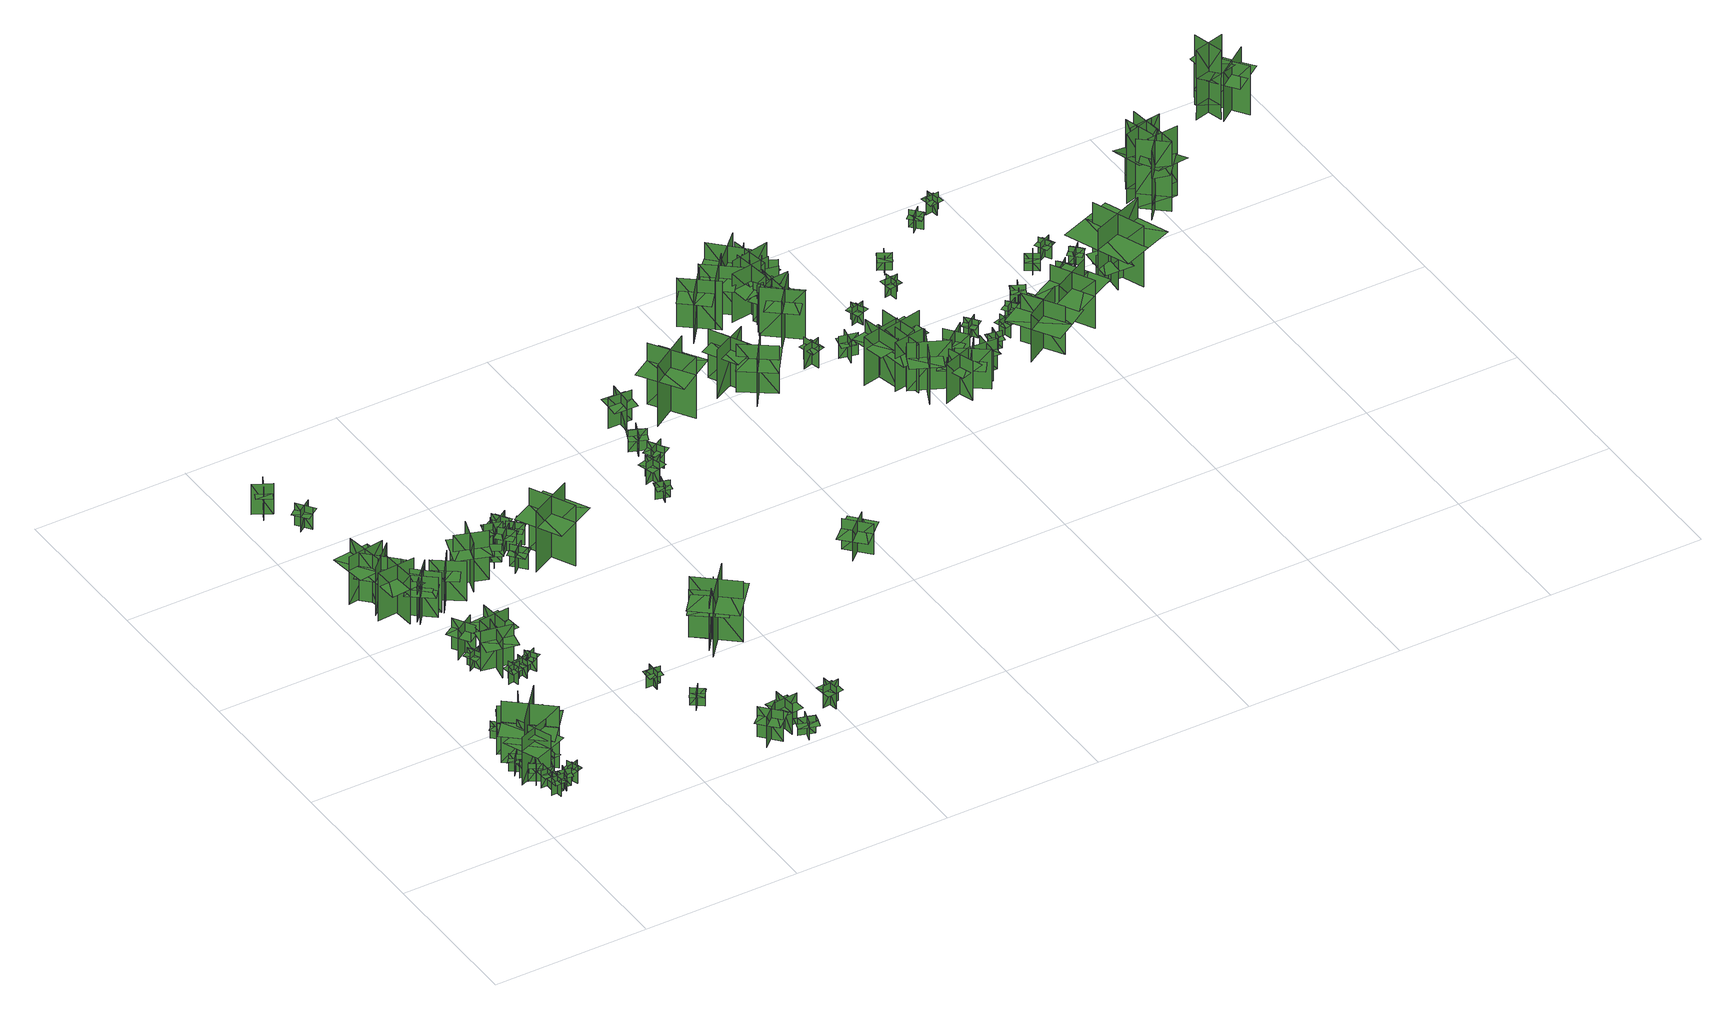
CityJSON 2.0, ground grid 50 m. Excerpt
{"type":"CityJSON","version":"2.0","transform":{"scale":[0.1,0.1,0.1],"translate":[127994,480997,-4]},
"CityObjects":{
"tree1":{"type":"SolitaryVegetationObject","geometry":[{"type":"MultiSurface","lod":"1","boundaries":[[[0,1,2]],[[0,2,3]],[[4,5,6]],[[4,6,7]],[[8,9,10]],[[8,10,11]],[[8,11,12]],[[8,12,13]]]}]},
"tree2":{"type":"SolitaryVegetationObject","geometry":[{"type":"MultiSurface","lod":"1","boundaries":[[[14,15,16]],[[14,16,17]],[[18,19,20]],[[18,20,21]],[[22,23,24]],[[22,24,25]],[[22,25,26]],[[22,26,27]]]}]},
"tree3":{"type":"SolitaryVegetationObject","geometry":[{"type":"MultiSurface","lod":"1","boundaries":[[[28,29,30]],[[28,30,31]],[[32,33,34]],[[32,34,35]],[[36,37,38]],[[36,38,39]],[[36,39,40]],[[36,40,41]]]}]},
"tree4":{"type":"SolitaryVegetationObject","geometry":[{"type":"MultiSurface","lod":"1","boundaries":[[[42,43,44]],[[42,44,45]],[[46,47,48]],[[46,48,49]],[[50,51,52]],[[50,52,53]],[[50,53,54]],[[50,54,55]]]}]},
"tree5":{"type":"SolitaryVegetationObject","geometry":[{"type":"MultiSurface","lod":"1","boundaries":[[[56,57,58]],[[56,58,59]],[[60,61,62]],[[60,62,63]],[[64,65,66]],[[64,66,67]],[[64,67,68]],[[64,68,69]]]}]},
"tree6":{"type":"SolitaryVegetationObject","geometry":[{"type":"MultiSurface","lod":"1","boundaries":[[[70,71,72]],[[70,72,73]],[[74,75,76]],[[74,76,77]],[[78,79,80]],[[78,80,81]],[[78,81,82]],[[78,82,83]]]}]},
"tree7":{"type":"SolitaryVegetationObject","geometry":[{"type":"MultiSurface","lod":"1","boundaries":[[[84,85,86]],[[84,86,87]],[[88,89,90]],[[88,90,91]],[[92,93,94]],[[92,94,95]],[[92,95,96]],[[92,96,97]]]}]},
"tree8":{"type":"SolitaryVegetationObject","geometry":[{"type":"MultiSurface","lod":"1","boundaries":[[[98,99,100]],[[98,100,101]],[[102,103,104]],[[102,104,105]],[[106,107,108]],[[106,108,109]],[[106,107,110]],[[106,110,111]]]}]},
"tree9":{"type":"SolitaryVegetationObject","geometry":[{"type":"MultiSurface","lod":"1","boundaries":[[[112,113,114]],[[112,114,115]],[[116,117,118]],[[116,118,119]],[[120,121,122]],[[120,122,123]],[[120,123,124]],[[120,124,125]]]}]},
"tree10":{"type":"SolitaryVegetationObject","geometry":[{"type":"MultiSurface","lod":"1","boundaries":[[[126,127,128]],[[126,128,129]],[[130,131,132]],[[130,132,133]],[[134,135,136]],[[134,136,137]],[[134,135,138]],[[134,138,139]]]}]},
"tree11":{"type":"SolitaryVegetationObject","geometry":[{"type":"MultiSurface","lod":"1","boundaries":[[[140,141,142]],[[140,142,143]],[[144,145,146]],[[144,146,147]],[[148,149,150]],[[148,150,151]],[[148,151,152]],[[148,152,153]]]}]},
"tree12":{"type":"SolitaryVegetationObject","geometry":[{"type":"MultiSurface","lod":"1","boundaries":[[[154,155,156]],[[154,156,157]],[[158,159,160]],[[158,160,161]],[[162,163,164]],[[162,164,165]],[[162,165,166]],[[162,166,167]]]}]},
"tree13":{"type":"SolitaryVegetationObject","geometry":[{"type":"MultiSurface","lod":"1","boundaries":[[[168,169,170]],[[168,170,171]],[[172,173,174]],[[172,174,175]],[[176,177,178]],[[176,178,179]],[[176,179,180]],[[176,180,181]]]}]},
"tree14":{"type":"SolitaryVegetationObject","geometry":[{"type":"MultiSurface","lod":"1","boundaries":[[[182,183,184]],[[182,184,185]],[[186,187,188]],[[186,188,189]],[[190,191,192]],[[190,192,193]],[[190,193,194]],[[190,194,195]]]}]},
"tree15":{"type":"SolitaryVegetationObject","geometry":[{"type":"MultiSurface","lod":"1","boundaries":[[[196,197,198]],[[196,198,199]],[[200,201,202]],[[200,202,203]],[[204,205,206]],[[204,206,207]],[[204,207,208]],[[204,208,209]]]}]},
"tree16":{"type":"SolitaryVegetationObject","geometry":[{"type":"MultiSurface","lod":"1","boundaries":[[[210,211,212]],[[210,212,213]],[[214,215,216]],[[214,216,217]],[[218,219,220]],[[218,220,221]],[[218,221,222]],[[218,222,223]]]}]},
"tree17":{"type":"SolitaryVegetationObject","geometry":[{"type":"MultiSurface","lod":"1","boundaries":[[[224,225,226]],[[224,226,227]],[[228,229,230]],[[228,230,231]],[[232,233,234]],[[232,234,235]],[[232,235,236]],[[232,236,237]]]}]},
"tree18":{"type":"SolitaryVegetationObject","geometry":[{"type":"MultiSurface","lod":"1","boundaries":[[[238,239,240]],[[238,240,241]],[[242,243,244]],[[242,244,245]],[[246,247,248]],[[246,248,249]],[[246,249,250]],[[246,250,251]]]}]},
"tree19":{"type":"SolitaryVegetationObject","geometry":[{"type":"MultiSurface","lod":"1","boundaries":[[[252,253,254]],[[252,254,255]],[[256,257,258]],[[256,258,259]],[[260,261,262]],[[260,262,263]],[[260,263,264]],[[260,264,265]]]}]},
"tree20":{"type":"SolitaryVegetationObject","geometry":[{"type":"MultiSurface","lod":"1","boundaries":[[[266,267,268]],[[266,268,269]],[[270,271,272]],[[270,272,273]],[[274,275,276]],[[274,276,277]],[[274,277,278]],[[274,278,279]]]}]},
"tree21":{"type":"SolitaryVegetationObject","geometry":[{"type":"MultiSurface","lod":"1","boundaries":[[[280,281,282]],[[280,282,283]],[[284,285,286]],[[284,286,287]],[[288,289,290]],[[288,290,291]],[[288,292,293]],[[288,293,289]]]}]},
"tree22":{"type":"SolitaryVegetationObject","geometry":[{"type":"MultiSurface","lod":"1","boundaries":[[[294,295,296]],[[294,296,297]],[[298,299,300]],[[298,300,301]],[[302,303,304]],[[302,304,305]],[[302,305,306]],[[302,306,307]]]}]},
"tree23":{"type":"SolitaryVegetationObject","geometry":[{"type":"MultiSurface","lod":"1","boundaries":[[[308,309,310]],[[308,310,311]],[[312,313,314]],[[312,314,315]],[[316,317,318]],[[316,318,319]],[[316,319,320]],[[316,320,321]]]}]},
"tree24":{"type":"SolitaryVegetationObject","geometry":[{"type":"MultiSurface","lod":"1","boundaries":[[[322,323,324]],[[322,324,325]],[[326,327,328]],[[326,328,329]],[[330,331,332]],[[330,332,333]],[[330,334,335]],[[330,335,331]]]}]},
"tree25":{"type":"SolitaryVegetationObject","geometry":[{"type":"MultiSurface","lod":"1","boundaries":[[[336,337,338]],[[336,338,339]],[[340,341,342]],[[340,342,343]],[[344,345,346]],[[344,346,347]],[[344,347,348]],[[344,348,349]]]}]},
"tree26":{"type":"SolitaryVegetationObject","geometry":[{"type":"MultiSurface","lod":"1","boundaries":[[[350,351,352]],[[350,352,353]],[[354,355,356]],[[354,356,357]],[[358,359,360]],[[358,360,361]],[[358,361,362]],[[358,362,363]]]}]},
"tree27":{"type":"SolitaryVegetationObject","geometry":[{"type":"MultiSurface","lod":"1","boundaries":[[[364,365,366]],[[364,366,367]],[[368,369,370]],[[368,370,371]],[[372,373,374]],[[372,374,375]],[[372,376,377]],[[372,377,373]]]}]},
"tree28":{"type":"SolitaryVegetationObject","geometry":[{"type":"MultiSurface","lod":"1","boundaries":[[[378,379,380]],[[378,380,381]],[[382,383,384]],[[382,384,385]],[[386,387,388]],[[386,388,389]],[[386,389,390]],[[386,390,391]]]}]},
"tree29":{"type":"SolitaryVegetationObject","geometry":[{"type":"MultiSurface","lod":"1","boundaries":[[[392,393,394]],[[392,394,395]],[[396,397,398]],[[396,398,399]],[[400,401,402]],[[400,402,403]],[[400,403,404]],[[400,404,405]]]}]},
"tree30":{"type":"SolitaryVegetationObject","geometry":[{"type":"MultiSurface","lod":"1","boundaries":[[[406,407,408]],[[406,408,409]],[[410,411,412]],[[410,412,413]],[[414,415,416]],[[414,416,417]],[[414,418,419]],[[414,419,415]]]}]},
"tree31":{"type":"SolitaryVegetationObject","geometry":[{"type":"MultiSurface","lod":"1","boundaries":[[[420,421,422]],[[420,422,423]],[[424,425,426]],[[424,426,427]],[[428,429,430]],[[428,430,431]],[[428,431,432]],[[428,432,433]]]}]},
"tree32":{"type":"SolitaryVegetationObject","geometry":[{"type":"MultiSurface","lod":"1","boundaries":[[[434,435,436]],[[434,436,437]],[[438,439,440]],[[438,440,441]],[[442,443,444]],[[442,444,445]],[[442,445,446]],[[442,446,447]]]}]},
"tree33":{"type":"SolitaryVegetationObject","geometry":[{"type":"MultiSurface","lod":"1","boundaries":[[[448,449,450]],[[448,450,451]],[[452,453,454]],[[452,454,455]],[[456,457,458]],[[456,458,459]],[[456,459,460]],[[456,460,461]]]}]},
"tree34":{"type":"SolitaryVegetationObject","geometry":[{"type":"MultiSurface","lod":"1","boundaries":[[[462,463,464]],[[462,464,465]],[[466,467,468]],[[466,468,469]],[[470,471,472]],[[470,472,473]],[[470,473,474]],[[470,474,475]]]}]},
"tree35":{"type":"SolitaryVegetationObject","geometry":[{"type":"MultiSurface","lod":"1","boundaries":[[[476,477,478]],[[476,478,479]],[[480,481,482]],[[480,482,483]],[[484,485,486]],[[484,486,487]],[[484,487,488]],[[484,488,489]]]}]},
"tree36":{"type":"SolitaryVegetationObject","geometry":[{"type":"MultiSurface","lod":"1","boundaries":[[[490,491,492]],[[490,492,493]],[[494,495,496]],[[494,496,497]],[[498,499,500]],[[498,500,501]],[[498,501,502]],[[498,502,503]]]}]},
"tree37":{"type":"SolitaryVegetationObject","geometry":[{"type":"MultiSurface","lod":"1","boundaries":[[[504,505,506]],[[504,506,507]],[[508,509,510]],[[508,510,511]],[[512,513,514]],[[512,514,515]],[[512,515,516]],[[512,516,517]]]}]},
"tree38":{"type":"SolitaryVegetationObject","geometry":[{"type":"MultiSurface","lod":"1","boundaries":[[[518,519,520]],[[518,520,521]],[[522,523,524]],[[522,524,525]],[[526,527,528]],[[526,528,529]],[[526,529,530]],[[526,530,531]]]}]},
"tree39":{"type":"SolitaryVegetationObject","geometry":[{"type":"MultiSurface","lod":"1","boundaries":[[[532,533,534]],[[532,534,535]],[[536,537,538]],[[536,538,539]],[[540,541,542]],[[540,542,543]],[[540,543,544]],[[540,544,545]]]}]},
"tree40":{"type":"SolitaryVegetationObject","geometry":[{"type":"MultiSurface","lod":"1","boundaries":[[[546,547,548]],[[546,548,549]],[[550,551,552]],[[550,552,553]],[[554,555,556]],[[554,556,557]],[[554,557,558]],[[554,558,559]]]}]},
"tree41":{"type":"SolitaryVegetationObject","geometry":[{"type":"MultiSurface","lod":"1","boundaries":[[[560,561,562]],[[560,562,563]],[[564,565,566]],[[564,566,567]],[[568,569,570]],[[568,570,571]],[[568,571,572]],[[568,572,573]]]}]},
"tree42":{"type":"SolitaryVegetationObject","geometry":[{"type":"MultiSurface","lod":"1","boundaries":[[[574,575,576]],[[574,576,577]],[[578,579,580]],[[578,580,581]],[[582,583,584]],[[582,584,585]],[[582,585,586]],[[582,586,587]]]}]},
"tree43":{"type":"SolitaryVegetationObject","geometry":[{"type":"MultiSurface","lod":"1","boundaries":[[[588,589,590]],[[588,590,591]],[[592,593,594]],[[592,594,595]],[[596,597,598]],[[596,598,599]],[[596,599,600]],[[596,600,601]]]}]},
"tree44":{"type":"SolitaryVegetationObject","geometry":[{"type":"MultiSurface","lod":"1","boundaries":[[[602,603,604]],[[602,604,605]],[[606,607,608]],[[606,608,609]],[[610,611,612]],[[610,612,613]],[[610,613,614]],[[610,614,615]]]}]},
"tree45":{"type":"SolitaryVegetationObject","geometry":[{"type":"MultiSurface","lod":"1","boundaries":[[[616,617,618]],[[616,618,619]],[[620,621,622]],[[620,622,623]],[[624,625,626]],[[624,626,627]],[[624,627,628]],[[624,628,629]]]}]},
"tree46":{"type":"SolitaryVegetationObject","geometry":[{"type":"MultiSurface","lod":"1","boundaries":[[[630,631,632]],[[630,632,633]],[[634,635,636]],[[634,636,637]],[[638,639,640]],[[638,640,641]],[[638,641,642]],[[638,642,643]]]}]},
"tree47":{"type":"SolitaryVegetationObject","geometry":[{"type":"MultiSurface","lod":"1","boundaries":[[[644,645,646]],[[644,646,647]],[[648,649,650]],[[648,650,651]],[[652,653,654]],[[652,654,655]],[[652,655,656]],[[652,656,657]]]}]},
"tree48":{"type":"SolitaryVegetationObject","geometry":[{"type":"MultiSurface","lod":"1","boundaries":[[[658,659,660]],[[658,660,661]],[[662,663,664]],[[662,664,665]],[[666,667,668]],[[666,668,669]],[[666,669,670]],[[666,670,671]]]}]},
"tree49":{"type":"SolitaryVegetationObject","geometry":[{"type":"MultiSurface","lod":"1","boundaries":[[[672,673,674]],[[672,674,675]],[[676,677,678]],[[676,678,679]],[[680,681,682]],[[680,682,683]],[[680,683,684]],[[680,684,685]]]}]},
"tree50":{"type":"SolitaryVegetationObject","geometry":[{"type":"MultiSurface","lod":"1","boundaries":[[[686,687,688]],[[686,688,689]],[[690,691,692]],[[690,692,693]],[[694,695,696]],[[694,696,697]],[[694,697,698]],[[694,698,699]]]}]},
"tree51":{"type":"SolitaryVegetationObject","geometry":[{"type":"MultiSurface","lod":"1","boundaries":[[[700,701,702]],[[700,702,703]],[[704,705,706]],[[704,706,707]],[[708,709,710]],[[708,710,711]],[[708,711,712]],[[708,712,713]]]}]},
"tree52":{"type":"SolitaryVegetationObject","geometry":[{"type":"MultiSurface","lod":"1","boundaries":[[[714,715,716]],[[714,716,717]],[[718,719,720]],[[718,720,721]],[[722,723,724]],[[722,724,725]],[[722,725,726]],[[722,726,727]]]}]},
"tree53":{"type":"SolitaryVegetationObject","geometry":[{"type":"MultiSurface","lod":"1","boundaries":[[[728,729,730]],[[728,730,731]],[[732,733,734]],[[732,734,735]],[[736,737,738]],[[736,738,739]],[[736,739,740]],[[736,740,741]]]}]},
"tree54":{"type":"SolitaryVegetationObject","geometry":[{"type":"MultiSurface","lod":"1","boundaries":[[[742,743,744]],[[742,744,745]],[[746,747,748]],[[746,748,749]],[[750,751,752]],[[750,752,753]],[[750,754,755]],[[750,755,751]]]}]},
"tree55":{"type":"SolitaryVegetationObject","geometry":[{"type":"MultiSurface","lod":"1","boundaries":[[[756,757,758]],[[756,758,759]],[[760,761,762]],[[760,762,763]],[[764,765,766]],[[764,766,767]],[[764,767,768]],[[764,768,769]]]}]},
"tree56":{"type":"SolitaryVegetationObject","geometry":[{"type":"MultiSurface","lod":"1","boundaries":[[[770,771,772]],[[770,772,773]],[[774,775,776]],[[774,776,777]],[[778,779,780]],[[778,780,781]],[[778,782,783]],[[778,783,779]]]}]},
"tree57":{"type":"SolitaryVegetationObject","geometry":[{"type":"MultiSurface","lod":"1","boundaries":[[[784,785,786]],[[784,786,787]],[[788,789,790]],[[788,790,791]],[[792,793,794]],[[792,794,795]],[[792,796,797]],[[792,797,793]]]}]},
"tree58":{"type":"SolitaryVegetationObject","geometry":[{"type":"MultiSurface","lod":"1","boundaries":[[[798,799,800]],[[798,800,801]],[[802,803,804]],[[802,804,805]],[[806,807,808]],[[806,808,809]],[[806,810,811]],[[806,811,807]]]}]},
"tree59":{"type":"SolitaryVegetationObject","geometry":[{"type":"MultiSurface","lod":"1","boundaries":[[[812,813,814]],[[812,814,815]],[[816,817,818]],[[816,818,819]],[[820,821,822]],[[820,822,823]],[[820,824,825]],[[820,825,821]]]}]},
"tree60":{"type":"SolitaryVegetationObject","geometry":[{"type":"MultiSurface","lod":"1","boundaries":[[[826,827,828]],[[826,828,829]],[[830,831,832]],[[830,832,833]],[[834,835,836]],[[834,836,837]],[[834,837,838]],[[834,838,839]]]}]},
"tree61":{"type":"SolitaryVegetationObject","geometry":[{"type":"MultiSurface","lod":"1","boundaries":[[[840,841,842]],[[840,842,843]],[[844,845,846]],[[844,846,847]],[[848,849,850]],[[848,850,851]],[[848,849,852]],[[848,852,853]]]}]},
"tree62":{"type":"SolitaryVegetationObject","geometry":[{"type":"MultiSurface","lod":"1","boundaries":[[[854,855,856]],[[854,856,857]],[[858,859,860]],[[858,860,861]],[[862,863,864]],[[862,864,865]],[[862,863,866]],[[862,866,867]]]}]},
"tree63":{"type":"SolitaryVegetationObject","geometry":[{"type":"MultiSurface","lod":"1","boundaries":[[[868,869,870]],[[868,870,871]],[[872,873,874]],[[872,874,875]],[[876,877,878]],[[876,878,879]],[[876,880,881]],[[876,881,877]]]}]},
"tree64":{"type":"SolitaryVegetationObject","geometry":[{"type":"MultiSurface","lod":"1","boundaries":[[[882,883,884]],[[882,884,885]],[[886,887,888]],[[886,888,889]],[[890,891,892]],[[890,892,893]],[[890,893,894]],[[890,894,895]]]}]},
"tree65":{"type":"SolitaryVegetationObject","geometry":[{"type":"MultiSurface","lod":"1","boundaries":[[[896,897,898]],[[896,898,899]],[[900,901,902]],[[900,902,903]],[[904,905,906]],[[904,906,907]],[[904,905,908]],[[904,908,909]]]}]},
"tree66":{"type":"SolitaryVegetationObject","geometry":[{"type":"MultiSurface","lod":"1","boundaries":[[[910,911,912]],[[910,912,913]],[[914,915,916]],[[914,916,917]],[[918,919,920]],[[918,920,921]],[[918,919,922]],[[918,922,923]]]}]},
"tree67":{"type":"SolitaryVegetationObject","geometry":[{"type":"MultiSurface","lod":"1","boundaries":[[[924,925,926]],[[924,926,927]],[[928,929,930]],[[928,930,931]],[[932,933,934]],[[932,934,935]],[[932,936,937]],[[932,937,933]]]}]},
"tree68":{"type":"SolitaryVegetationObject","geometry":[{"type":"MultiSurface","lod":"1","boundaries":[[[938,939,940]],[[938,940,941]],[[942,943,944]],[[942,944,945]],[[946,947,948]],[[946,948,949]],[[946,947,950]],[[946,950,951]]]}]},
"tree69":{"type":"SolitaryVegetationObject","geometry":[{"type":"MultiSurface","lod":"1","boundaries":[[[952,953,954]],[[952,954,955]],[[956,957,958]],[[956,958,959]],[[960,961,962]],[[960,962,963]],[[960,961,964]],[[960,964,965]]]}]},
"tree70":{"type":"SolitaryVegetationObject","geometry":[{"type":"MultiSurface","lod":"1","boundaries":[[[966,967,968]],[[966,968,969]],[[970,971,972]],[[970,972,973]],[[974,975,976]],[[974,976,977]],[[974,977,978]],[[974,978,979]]]}]},
"tree71":{"type":"SolitaryVegetationObject","geometry":[{"type":"MultiSurface","lod":"1","boundaries":[[[980,981,982]],[[980,982,983]],[[984,985,986]],[[984,986,987]],[[988,989,990]],[[988,990,991]],[[988,991,992]],[[988,992,993]]]}]},
"tree72":{"type":"SolitaryVegetationObject","geometry":[{"type":"MultiSurface","lod":"1","boundaries":[[[994,995,996]],[[994,996,997]],[[998,999,1000]],[[998,1000,1001]],[[1002,1003,1004]],[[1002,1004,1005]],[[1002,1005,1006]],[[1002,1006,1007]]]}]},
"tree73":{"type":"SolitaryVegetationObject","geometry":[{"type":"MultiSurface","lod":"1","boundaries":[[[1008,1009,1010]],[[1008,1010,1011]],[[1012,1013,1014]],[[1012,1014,1015]],[[1016,1017,1018]],[[1016,1018,1019]],[[1016,1020,1021]],[[1016,1021,1017]]]}]},
"tree74":{"type":"SolitaryVegetationObject","geometry":[{"type":"MultiSurface","lod":"1","boundaries":[[[1022,1023,1024]],[[1022,1024,1025]],[[1026,1027,1028]],[[1026,1028,1029]],[[1030,1031,1032]],[[1030,1032,1033]],[[1030,1034,1035]],[[1030,1035,1031]]]}]},
"tree75":{"type":"SolitaryVegetationObject","geometry":[{"type":"MultiSurface","lod":"1","boundaries":[[[1036,1037,1038]],[[1036,1038,1039]],[[1040,1041,1042]],[[1040,1042,1043]],[[1044,1045,1046]],[[1044,1046,1047]],[[1044,1047,1048]],[[1044,1048,1049]]]}]},
"tree76":{"type":"SolitaryVegetationObject","geometry":[{"type":"MultiSurface","lod":"1","boundaries":[[[1050,1051,1052]],[[1050,1052,1053]],[[1054,1055,1056]],[[1054,1056,1057]],[[1058,1059,1060]],[[1058,1060,1061]],[[1058,1061,1062]],[[1058,1062,1063]]]}]},
"tree77":{"type":"SolitaryVegetationObject","geometry":[{"type":"MultiSurface","lod":"1","boundaries":[[[1064,1065,1066]],[[1064,1066,1067]],[[1068,1069,1070]],[[1068,1070,1071]],[[1072,1073,1074]],[[1072,1074,1075]],[[1072,1075,1076]],[[1072,1076,1077]]]}]},
"tree78":{"type":"SolitaryVegetationObject","geometry":[{"type":"MultiSurface","lod":"1","boundaries":[[[1078,1079,1080]],[[1078,1080,1081]],[[1082,1083,1084]],[[1082,1084,1085]],[[1086,1087,1088]],[[1086,1088,1089]],[[1086,1089,1090]],[[1086,1090,1091]]]}]},
"tree79":{"type":"SolitaryVegetationObject","geometry":[{"type":"MultiSurface","lod":"1","boundaries":[[[1092,1093,1094]],[[1092,1094,1095]],[[1096,1097,1098]],[[1096,1098,1099]],[[1100,1101,1102]],[[1100,1102,1103]],[[1100,1103,1104]],[[1100,1104,1105]]]}]},
"tree80":{"type":"SolitaryVegetationObject","geometry":[{"type":"MultiSurface","lod":"1","boundaries":[[[1106,1107,1108]],[[1106,1108,1109]],[[1110,1111,1112]],[[1110,1112,1113]],[[1114,1115,1116]],[[1114,1116,1117]],[[1114,1117,1118]],[[1114,1118,1119]]]}]},
"tree81":{"type":"SolitaryVegetationObject","geometry":[{"type":"MultiSurface","lod":"1","boundaries":[[[1120,1121,1122]],[[1120,1122,1123]],[[1124,1125,1126]],[[1124,1126,1127]],[[1128,1129,1130]],[[1128,1130,1131]],[[1128,1131,1132]],[[1128,1132,1133]]]}]},
"tree82":{"type":"SolitaryVegetationObject","geometry":[{"type":"MultiSurface","lod":"1","boundaries":[[[1134,1135,1136]],[[1134,1136,1137]],[[1138,1139,1140]],[[1138,1140,1141]],[[1142,1143,1144]],[[1142,1144,1145]],[[1142,1145,1146]],[[1142,1146,1147]]]}]},
"tree83":{"type":"SolitaryVegetationObject","geometry":[{"type":"MultiSurface","lod":"1","boundaries":[[[1148,1149,1150]],[[1148,1150,1151]],[[1152,1153,1154]],[[1152,1154,1155]],[[1156,1157,1158]],[[1156,1158,1159]],[[1156,1159,1160]],[[1156,1160,1161]]]}]},
"tree84":{"type":"SolitaryVegetationObject","geometry":[{"type":"MultiSurface","lod":"1","boundaries":[[[1162,1163,1164]],[[1162,1164,1165]],[[1166,1167,1168]],[[1166,1168,1169]],[[1170,1171,1172]],[[1170,1172,1173]],[[1170,1173,1174]],[[1170,1174,1175]]]}]},
"tree85":{"type":"SolitaryVegetationObject","geometry":[{"type":"MultiSurface","lod":"1","boundaries":[[[1176,1177,1178]],[[1176,1178,1179]],[[1180,1181,1182]],[[1180,1182,1183]],[[1184,1185,1186]],[[1184,1186,1187]],[[1184,1187,1188]],[[1184,1188,1189]]]}]},
"tree86":{"type":"SolitaryVegetationObject","geometry":[{"type":"MultiSurface","lod":"1","boundaries":[[[1190,1191,1192]],[[1190,1192,1193]],[[1194,1195,1196]],[[1194,1196,1197]],[[1198,1199,1200]],[[1198,1200,1201]],[[1198,1201,1202]],[[1198,1202,1203]]]}]},
"tree87":{"type":"SolitaryVegetationObject","geometry":[{"type":"MultiSurface","lod":"1","boundaries":[[[1204,1205,1206]],[[1204,1206,1207]],[[1208,1209,1210]],[[1208,1210,1211]],[[1212,1213,1214]],[[1212,1214,1215]],[[1212,1215,1216]],[[1212,1216,1217]]]}]},
"tree88":{"type":"SolitaryVegetationObject","geometry":[{"type":"MultiSurface","lod":"1","boundaries":[[[1218,1219,1220]],[[1218,1220,1221]],[[1222,1223,1224]],[[1222,1224,1225]],[[1226,1227,1228]],[[1226,1228,1229]],[[1226,1229,1230]],[[1226,1230,1231]]]}]},
"tree89":{"type":"SolitaryVegetationObject","geometry":[{"type":"MultiSurface","lod":"1","boundaries":[[[1232,1233,1234]],[[1232,1234,1235]],[[1236,1237,1238]],[[1236,1238,1239]],[[1240,1241,1242]],[[1240,1242,1243]],[[1240,1243,1244]],[[1240,1244,1245]]]}]},
"tree90":{"type":"SolitaryVegetationObject","geometry":[{"type":"MultiSurface","lod":"1","boundaries":[[[1246,1247,1248]],[[1246,1248,1249]],[[1250,1251,1252]],[[1250,1252,1253]],[[1254,1255,1256]],[[1254,1256,1257]],[[1254,1257,1258]],[[1254,1258,1259]]]}]},
"tree91":{"type":"SolitaryVegetationObject","geometry":[{"type":"MultiSurface","lod":"1","boundaries":[[[1260,1261,1262]],[[1260,1262,1263]],[[1264,1265,1266]],[[1264,1266,1267]],[[1268,1269,1270]],[[1268,1270,1271]],[[1268,1271,1272]],[[1268,1272,1273]]]}]},
"tree92":{"type":"SolitaryVegetationObject","geometry":[{"type":"MultiSurface","lod":"1","boundaries":[[[1274,1275,1276]],[[1274,1276,1277]],[[1278,1279,1280]],[[1278,1280,1281]],[[1282,1283,1284]],[[1282,1284,1285]],[[1282,1285,1286]],[[1282,1286,1287]]]}]},
"tree93":{"type":"SolitaryVegetationObject","geometry":[{"type":"MultiSurface","lod":"1","boundaries":[[[1288,1289,1290]],[[1288,1290,1291]],[[1292,1293,1294]],[[1292,1294,1295]],[[1296,1297,1298]],[[1296,1298,1299]],[[1296,1299,1300]],[[1296,1300,1301]]]}]},
"tree94":{"type":"SolitaryVegetationObject","geometry":[{"type":"MultiSurface","lod":"1","boundaries":[[[1302,1303,1304]],[[1302,1304,1305]],[[1306,1307,1308]],[[1306,1308,1309]],[[1310,1311,1312]],[[1310,1312,1313]],[[1310,1313,1314]],[[1310,1314,1315]]]}]},
"tree95":{"type":"SolitaryVegetationObject","geometry":[{"type":"MultiSurface","lod":"1","boundaries":[[[1316,1317,1318]],[[1316,1318,1319]],[[1320,1321,1322]],[[1320,1322,1323]],[[1324,1325,1326]],[[1324,1326,1327]],[[1324,1327,1328]],[[1324,1328,1329]]]}]},
"tree96":{"type":"SolitaryVegetationObject","geometry":[{"type":"MultiSurface","lod":"1","boundaries":[[[1330,1331,1332]],[[1330,1332,1333]],[[1334,1335,1336]],[[1334,1336,1337]],[[1338,1339,1340]],[[1338,1340,1341]],[[1338,1341,1342]],[[1338,1342,1343]]]}]},
"tree97":{"type":"SolitaryVegetationObject","geometry":[{"type":"MultiSurface","lod":"1","boundaries":[[[1344,1345,1346]],[[1344,1346,1347]],[[1348,1349,1350]],[[1348,1350,1351]],[[1352,1353,1354]],[[1352,1354,1355]],[[1352,1355,1356]],[[1352,1356,1357]]]}]},
"tree98":{"type":"SolitaryVegetationObject","geometry":[{"type":"MultiSurface","lod":"1","boundaries":[[[1358,1359,1360]],[[1358,1360,1361]],[[1362,1363,1364]],[[1362,1364,1365]],[[1366,1367,1368]],[[1366,1368,1369]],[[1366,1369,1370]],[[1366,1370,1371]]]}]},
"tree99":{"type":"SolitaryVegetationObject","geometry":[{"type":"MultiSurface","lod":"1","boundaries":[[[1372,1373,1374]],[[1372,1374,1375]],[[1376,1377,1378]],[[1376,1378,1379]],[[1380,1381,1377]],[[1380,1377,1376]],[[1382,1383,1373]],[[1382,1373,1372]],[[1384,1385,1386]],[[1384,1386,1387]],[[1388,1389,1390]],[[1388,1390,1391]]]}]},
"tree100":{"type":"SolitaryVegetationObject","geometry":[{"type":"MultiSurface","lod":"1","boundaries":[[[1392,1393,1394]],[[1392,1394,1395]],[[1396,1397,1398]],[[1396,1398,1399]],[[1400,1401,1397]],[[1400,1397,1396]],[[1402,1403,1393]],[[1402,1393,1392]],[[1404,1405,1406]],[[1404,1406,1407]],[[1408,1409,1410]],[[1408,1410,1411]]]}]},
"tree101":{"type":"SolitaryVegetationObject","geometry":[{"type":"MultiSurface","lod":"1","boundaries":[[[1412,1413,1414]],[[1412,1414,1415]],[[1416,1417,1418]],[[1416,1418,1419]],[[1420,1421,1417]],[[1420,1417,1416]],[[1422,1423,1413]],[[1422,1413,1412]],[[1424,1425,1426]],[[1424,1426,1427]],[[1428,1429,1430]],[[1428,1430,1431]]]}]},
"tree102":{"type":"SolitaryVegetationObject","geometry":[{"type":"MultiSurface","lod":"1","boundaries":[[[1432,1433,1434]],[[1432,1434,1435]],[[1436,1437,1438]],[[1436,1438,1439]],[[1440,1441,1437]],[[1440,1437,1436]],[[1442,1443,1433]],[[1442,1433,1432]],[[1444,1445,1446]],[[1444,1446,1447]],[[1448,1449,1450]],[[1448,1450,1451]]]}]},
"tree103":{"type":"SolitaryVegetationObject","geometry":[{"type":"MultiSurface","lod":"1","boundaries":[[[1452,1453,1454]],[[1452,1454,1455]],[[1456,1457,1458]],[[1456,1458,1459]],[[1460,1461,1457]],[[1460,1457,1456]],[[1462,1463,1453]],[[1462,1453,1452]],[[1464,1465,1466]],[[1464,1466,1467]],[[1468,1469,1470]],[[1468,1470,1471]]]}]},
"tree104":{"type":"SolitaryVegetationObject","geometry":[{"type":"MultiSurface","lod":"1","boundaries":[[[1472,1473,1474]],[[1472,1474,1475]],[[1476,1477,1478]],[[1476,1478,1479]],[[1480,1481,1482]],[[1480,1482,1483]],[[1480,1484,1485]],[[1480,1485,1481]]]}]}
},
"vertices":[
[127,155,18],[86,153,18],[86,153,80],[127,155,80],[104,175,18],[107,134,18],[107,134,80],[104,175,80],[104,175,64],[85,174,64],[87,133,64],[107,134,64],[126,135,64],[124,176,64],
[49,292,12],[75,323,12],[75,323,74],[49,292,74],[79,295,12],[47,321,12],[47,321,74],[79,295,74],[79,295,58],[91,310,58],[59,336,58],[47,321,58],[34,305,58],[66,279,58],
[69,251,12],[104,231,12],[104,231,74],[69,251,74],[77,222,12],[97,258,12],[97,258,74],[77,222,74],[77,222,58],[94,213,58],[114,248,58],[97,258,58],[80,268,58],[60,232,58],
[73,254,12],[79,294,12],[79,294,74],[73,254,74],[97,271,12],[56,278,12],[56,278,74],[97,271,74],[97,271,57],[100,291,57],[60,297,57],[56,278,57],[53,258,57],[94,252,57],
[102,224,14],[103,183,14],[103,183,76],[102,224,76],[82,202,14],[123,203,14],[123,203,76],[82,202,76],[82,202,60],[82,182,60],[123,183,60],[123,203,60],[122,223,60],[81,222,60],
[47,248,10],[160,291,10],[160,291,179],[47,248,179],[120,214,10],[77,328,10],[77,328,179],[120,214,179],[120,214,132],[177,236,132],[134,350,132],[77,328,132],[20,306,132],[64,193,132],
[135,150,17],[144,190,17],[144,190,78],[135,150,78],[160,166,17],[120,175,17],[120,175,78],[160,166,78],[160,166,62],[164,186,62],[124,194,62],[120,175,62],[116,156,62],[156,147,62],
[51,368,10],[177,261,10],[177,261,229],[51,368,229],[61,257,10],[167,382,10],[167,382,229],[61,257,229],[48,364,156],[173,257,156],[227,320,156],[101,427,156],[130,207,156],[5,313,156],
[167,202,17],[179,163,17],[179,163,79],[167,202,79],[153,175,17],[192,188,17],[192,188,79],[153,175,79],[153,175,62],[159,157,62],[198,169,62],[192,188,62],[186,207,62],[147,194,62],
[60,407,9],[173,345,9],[173,345,182],[60,407,182],[85,323,9],[147,436,9],[147,436,182],[85,323,182],[58,403,124],[171,341,124],[203,398,124],[89,460,124],[146,295,124],[33,358,124],
[112,444,16],[80,475,16],[80,475,77],[112,444,77],[111,473,16],[81,442,16],[81,442,77],[111,473,77],[111,473,60],[96,489,60],[65,457,60],[81,442,60],[97,426,60],[127,458,60],
[133,270,15],[177,275,15],[177,275,77],[133,270,77],[156,252,15],[152,296,15],[152,296,77],[156,252,77],[156,252,60],[178,254,60],[174,298,60],[152,296,60],[130,293,60],[134,249,60],
[196,776,14],[236,795,14],[236,795,75],[196,776,75],[224,766,14],[205,806,14],[205,806,75],[224,766,75],[224,766,58],[244,775,58],[225,815,58],[205,806,58],[185,796,58],[204,756,58],
[290,663,23],[250,655,23],[250,655,85],[290,663,85],[265,680,23],[273,640,23],[273,640,85],[265,680,85],[265,680,68],[246,676,68],[254,636,68],[273,640,68],[293,644,68],[284,684,68],
[249,831,12],[208,896,12],[208,896,119],[249,831,119],[261,881,12],[196,839,12],[196,839,119],[261,881,119],[261,881,89],[240,914,89],[175,872,89],[196,839,89],[217,807,89],[282,849,89],
[66,1220,14],[187,1237,14],[187,1237,183],[66,1220,183],[131,1171,14],[114,1291,14],[114,1291,183],[131,1171,183],[131,1171,136],[191,1179,136],[174,1299,136],[114,1291,136],[54,1283,136],[70,1162,136],
[219,1120,14],[97,1111,14],[97,1111,184],[219,1120,184],[157,1173,14],[167,1052,14],[167,1052,184],[157,1173,184],[157,1173,136],[97,1169,136],[106,1047,136],[167,1052,136],[228,1057,136],[218,1178,136],
[104,1136,14],[191,1221,14],[191,1221,183],[104,1136,183],[185,1135,14],[100,1221,14],[100,1221,183],[185,1135,183],[185,1135,135],[229,1177,135],[144,1264,135],[100,1221,135],[57,1179,135],[142,1092,135],
[277,798,14],[258,700,14],[258,700,153],[277,798,153],[222,761,14],[320,742,14],[320,742,153],[222,761,153],[222,761,114],[213,712,114],[310,693,114],[320,742,114],[329,791,114],[231,810,114],
[286,671,20],[327,678,20],[327,678,82],[286,671,82],[311,654,20],[304,694,20],[304,694,82],[311,654,82],[311,654,66],[330,657,66],[323,698,66],[304,694,66],[285,691,66],[291,651,66],
[249,1035,16],[182,1088,16],[182,1088,158],[249,1035,158],[241,1100,16],[188,1033,16],[188,1033,158],[241,1100,158],[241,1100,112],[188,1033,112],[224,1004,112],[278,1071,112],[205,1129,112],[151,1062,112],
[304,765,14],[296,864,14],[296,864,152],[304,765,152],[347,815,14],[248,807,14],[248,807,152],[347,815,152],[347,815,113],[343,865,113],[244,857,113],[248,807,113],[252,758,113],[351,766,113],
[353,670,19],[333,705,19],[333,705,81],[353,670,81],[361,699,19],[325,678,19],[325,678,81],[361,699,81],[361,699,65],[351,716,65],[316,696,65],[325,678,65],[335,661,65],[371,681,65],
[188,1050,13],[261,1128,13],[261,1128,154],[188,1050,154],[272,1053,13],[195,1126,13],[195,1126,154],[272,1053,154],[194,1057,118],[261,1128,118],[231,1157,118],[164,1086,118],[225,1028,118],[292,1099,118],
[64,1679,16],[93,1734,16],[93,1734,124],[64,1679,124],[104,1691,16],[104,1691,124],[48,1721,124],[48,1721,16],[102,1692,89],[114,1715,89],[70,1739,89],[57,1716,89],[45,1693,89],[89,1669,89],
[125,1578,16],[169,1610,16],[169,1610,93],[125,1578,93],[161,1572,16],[128,1616,16],[128,1616,93],[161,1572,93],[161,1572,71],[183,1588,71],[151,1633,71],[128,1616,71],[106,1600,71],[139,1556,71],
[277,1048,12],[338,1135,12],[338,1135,153],[277,1048,153],[360,1063,12],[273,1124,12],[273,1124,153],[360,1063,153],[282,1055,117],[338,1135,117],[304,1159,117],[248,1080,117],[317,1031,117],[373,1111,117],
[600,421,19],[601,465,19],[601,465,80],[600,421,80],[622,441,19],[577,442,19],[577,442,80],[622,441,80],[622,441,63],[622,463,63],[578,464,63],[577,442,63],[577,420,63],[621,419,63],
[667,310,22],[641,275,22],[641,275,84],[667,310,84],[638,306,22],[674,280,22],[674,280,84],[638,306,84],[638,306,66],[625,288,66],[661,262,66],[674,280,66],[687,298,66],[651,324,66],
[467,1115,13],[368,1148,13],[368,1148,186],[467,1115,186],[431,1186,13],[398,1087,13],[398,1087,186],[431,1186,186],[431,1186,130],[398,1087,130],[452,1069,130],[485,1168,130],[377,1204,130],[344,1105,130],
[780,30,16],[729,88,16],[729,88,123],[780,30,123],[783,81,16],[725,30,16],[725,30,123],[783,81,123],[783,81,93],[758,110,93],[700,59,93],[725,30,93],[751,1,93],[809,52,93],
[415,1242,14],[456,1226,14],[456,1226,75],[415,1242,75],[426,1215,14],[443,1256,14],[443,1256,75],[426,1215,75],[426,1215,58],[447,1207,58],[463,1248,58],[443,1256,58],[422,1264,58],[406,1223,58],
[487,1163,15],[437,1171,15],[437,1171,79],[487,1163,79],[468,1188,15],[468,1188,79],[461,1138,79],[461,1138,15],[468,1188,57],[441,1192,57],[434,1142,57],[461,1138,57],[488,1134,57],[495,1184,57],
[780,80,13],[858,87,13],[858,87,120],[780,80,120],[820,47,13],[813,124,13],[813,124,120],[820,47,120],[820,47,90],[858,50,90],[852,127,90],[813,124,90],[775,121,90],[781,44,90],
[507,1224,13],[457,1220,13],[457,1220,77],[507,1224,77],[484,1244,13],[484,1244,77],[487,1194,77],[487,1194,13],[484,1244,55],[456,1242,55],[460,1192,55],[487,1194,55],[514,1196,55],[511,1246,55],
[538,1163,15],[494,1188,15],[494,1188,79],[538,1163,79],[530,1193,15],[530,1193,79],[505,1149,79],[505,1149,15],[530,1193,56],[506,1207,56],[481,1163,56],[505,1149,56],[528,1136,56],[553,1180,56],
[873,67,0],[873,67,62],[857,16,62],[857,16,0],[889,34,0],[889,34,62],[840,50,62],[840,50,0],[896,32,42],[904,58,42],[843,77,42],[835,51,42],[827,26,42],[888,7,42],
[581,1129,19],[540,1093,19],[540,1093,96],[581,1129,96],[545,1132,19],[581,1090,19],[581,1090,96],[545,1132,96],[545,1132,75],[524,1114,75],[560,1072,75],[581,1090,75],[602,1108,75],[566,1150,75],
[535,1256,12],[588,1240,12],[588,1240,89],[535,1256,89],[552,1223,12],[568,1276,12],[568,1276,89],[552,1223,89],[552,1223,67],[579,1215,67],[595,1268,67],[568,1276,67],[542,1284,67],[526,1231,67],
[561,1225,13],[598,1183,13],[598,1183,90],[561,1225,90],[558,1188,13],[600,1224,13],[600,1224,90],[558,1188,90],[558,1188,68],[577,1167,68],[618,1203,68],[600,1224,68],[582,1245,68],[540,1209,68],
[575,1254,11],[621,1284,11],[621,1284,88],[575,1254,88],[611,1246,11],[581,1292,11],[581,1292,88],[611,1246,88],[611,1246,67],[634,1261,67],[604,1307,67],[581,1292,67],[558,1277,67],[588,1231,67],
[597,1239,12],[637,1200,12],[637,1200,89],[597,1239,89],[598,1202,12],[636,1242,12],[636,1242,89],[598,1202,89],[598,1202,68],[618,1183,68],[656,1223,68],[636,1242,68],[616,1261,68],[578,1221,68],
[738,1150,10],[600,1078,10],[600,1078,225],[738,1150,225],[640,1182,10],[711,1044,10],[711,1044,225],[640,1182,225],[640,1182,165],[571,1146,165],[642,1008,165],[711,1044,165],[780,1080,165],[709,1217,165],
[823,504,15],[896,601,15],[896,601,184],[823,504,184],[903,514,15],[806,588,15],[806,588,184],[903,514,184],[903,514,137],[940,563,137],[843,636,137],[806,588,137],[770,539,137],[867,466,137],
[965,118,4],[1020,125,4],[1020,125,81],[965,118,81],[994,95,4],[987,150,4],[987,150,81],[994,95,81],[994,95,59],[1021,99,59],[1015,153,59],[987,150,59],[960,147,59],[966,92,59],
[927,489,13],[809,589,13],[809,589,229],[927,489,229],[919,592,13],[819,474,13],[819,474,229],[919,592,229],[919,592,168],[860,642,168],[760,524,168],[819,474,168],[877,424,168],[978,541,168],
[1084,1169,7],[1095,1211,7],[1095,1211,68],[1084,1169,68],[1109,1183,7],[1067,1195,7],[1067,1195,68],[1109,1183,68],[1109,1183,51],[1115,1205,51],[1072,1216,51],[1067,1195,51],[1061,1173,51],[1104,1162,51],
[1081,1268,8],[1135,1282,8],[1135,1282,84],[1081,1268,84],[1113,1249,8],[1099,1303,8],[1099,1303,84],[1113,1249,84],[1113,1249,63],[1140,1256,63],[1126,1310,63],[1099,1303,63],[1072,1296,63],[1086,1242,63],
[1163,1304,9],[1136,1352,9],[1136,1352,86],[1163,1304,86],[1173,1340,9],[1125,1312,9],[1125,1312,86],[1173,1340,86],[1173,1340,64],[1159,1364,64],[1111,1336,64],[1125,1312,64],[1139,1288,64],[1187,1316,64],
[1115,1421,11],[1166,1401,11],[1166,1401,88],[1115,1421,88],[1129,1387,11],[1150,1439,11],[1150,1439,88],[1129,1387,88],[1129,1387,67],[1155,1377,67],[1175,1428,67],[1150,1439,67],[1124,1449,67],[1103,1398,67],
[1164,1509,10],[1167,1586,10],[1167,1586,118],[1164,1509,118],[1202,1544,10],[1125,1547,10],[1125,1547,118],[1202,1544,118],[1202,1544,87],[1203,1582,87],[1126,1585,87],[1125,1547,87],[1123,1508,87],[1200,1505,87],
[1392,715,14],[1392,715,123],[1456,646,123],[1456,646,14],[1455,711,14],[1455,711,123],[1389,650,123],[1389,650,14],[1466,721,88],[1434,755,88],[1351,679,88],[1383,645,88],[1415,610,88],[1497,686,88],
[1382,1569,6],[1252,1485,6],[1252,1485,222],[1382,1569,222],[1281,1591,6],[1365,1461,6],[1365,1461,222],[1281,1591,222],[1281,1591,161],[1216,1549,161],[1300,1419,161],[1365,1461,161],[1430,1503,161],[1346,1633,161],
[1493,1606,7],[1553,1490,7],[1553,1490,179],[1493,1606,179],[1463,1508,7],[1578,1567,7],[1578,1567,179],[1463,1508,179],[1498,1596,135],[1553,1490,135],[1598,1514,135],[1544,1619,135],[1453,1572,135],[1507,1467,135],
[1623,1434,9],[1524,1505,9],[1524,1505,178],[1623,1434,178],[1610,1514,9],[1539,1415,9],[1539,1415,178],[1610,1514,178],[1610,1514,130],[1561,1550,130],[1490,1451,130],[1539,1415,130],[1588,1380,130],[1660,1478,130],
[1541,1764,6],[1622,1865,6],[1622,1865,178],[1541,1764,178],[1643,1776,6],[1542,1857,6],[1542,1857,178],[1643,1776,178],[1548,1773,134],[1622,1865,134],[1583,1897,134],[1508,1805,134],[1587,1740,134],[1662,1833,134],
[1628,1788,7],[1709,1889,7],[1709,1889,179],[1628,1788,179],[1730,1800,7],[1628,1881,7],[1628,1881,179],[1730,1800,179],[1634,1797,135],[1709,1889,135],[1669,1921,135],[1594,1829,135],[1675,1764,135],[1749,1857,135],
[1767,1537,8],[1783,1480,8],[1783,1480,87],[1767,1537,87],[1744,1497,8],[1801,1512,8],[1801,1512,87],[1744,1497,87],[1769,1532,67],[1783,1480,67],[1805,1486,67],[1791,1538,67],[1746,1526,67],[1760,1474,67],
[1822,1711,5],[1740,1610,5],[1740,1610,177],[1822,1711,177],[1720,1700,5],[1821,1617,5],[1821,1617,177],[1720,1700,177],[1815,1702,133],[1740,1610,133],[1780,1578,133],[1855,1670,133],[1776,1735,133],[1700,1643,133],
[1740,1765,7],[1779,1694,7],[1779,1694,146],[1740,1765,146],[1725,1714,7],[1725,1714,146],[1796,1752,146],[1796,1752,7],[1728,1715,101],[1744,1685,101],[1801,1716,101],[1785,1746,101],[1769,1776,101],[1711,1745,101],
[1815,1808,6],[1686,1791,6],[1686,1791,178],[1815,1808,178],[1745,1861,6],[1762,1733,6],[1762,1733,178],[1745,1861,178],[1814,1812,120],[1686,1795,120],[1694,1731,120],[1822,1748,120],[1679,1847,120],[1807,1864,120],
[1786,1865,6],[1695,1957,6],[1695,1957,179],[1786,1865,179],[1786,1953,6],[1694,1862,6],[1694,1862,179],[1786,1953,179],[1789,1868,121],[1698,1960,121],[1652,1915,121],[1742,1822,121],[1736,1997,121],[1826,1904,121],
[1920,1280,11],[1892,1407,11],[1892,1407,183],[1920,1280,183],[1974,1367,11],[1847,1339,11],[1847,1339,183],[1974,1367,183],[1917,1291,139],[1892,1407,139],[1842,1396,139],[1867,1280,139],[1967,1302,139],[1942,1418,139],
[1878,1498,18],[1866,1441,18],[1866,1441,95],[1878,1498,95],[1847,1477,18],[1847,1477,95],[1904,1465,95],[1904,1465,18],[1847,1477,71],[1842,1453,71],[1887,1444,71],[1892,1468,71],[1897,1491,71],[1851,1501,71],
[1787,1798,8],[1794,1693,8],[1794,1693,149],[1787,1798,149],[1740,1744,8],[1846,1751,8],[1846,1751,149],[1740,1744,149],[1784,1798,102],[1791,1693,102],[1844,1696,102],[1837,1802,102],[1748,1690,102],[1741,1795,102],
[1779,1746,8],[1798,1850,8],[1798,1850,149],[1779,1746,149],[1838,1787,8],[1734,1807,8],[1734,1807,149],[1838,1787,149],[1782,1746,102],[1801,1850,102],[1749,1860,102],[1730,1756,102],[1843,1842,102],[1824,1738,102],
[2010,1284,12],[1907,1269,12],[1907,1269,185],[2010,1284,185],[1946,1331,12],[1961,1228,12],[1961,1228,185],[1946,1331,185],[1946,1331,129],[1961,1228,129],[2017,1236,129],[2002,1340,129],[1889,1323,129],[1905,1220,129],
[1769,1914,7],[1791,1787,7],[1791,1787,179],[1769,1914,179],[1719,1842,7],[1846,1865,7],[1846,1865,179],[1719,1842,179],[1765,1914,122],[1787,1786,122],[1851,1798,122],[1829,1925,122],[1736,1777,122],[1713,1905,122],
[1821,1860,8],[1735,1922,8],[1735,1922,149],[1821,1860,149],[1809,1931,8],[1748,1845,8],[1748,1845,149],[1809,1931,149],[1823,1863,102],[1737,1924,102],[1706,1881,102],[1792,1820,102],[1762,1959,102],[1848,1898,102],
[1965,1399,19],[1902,1347,19],[1902,1347,127],[1965,1399,127],[1913,1404,19],[1913,1404,127],[1965,1341,127],[1965,1341,19],[1913,1404,93],[1887,1382,93],[1928,1332,93],[1955,1354,93],[1981,1375,93],[1939,1426,93],
[2012,1280,13],[1958,1164,13],[1958,1164,184],[2012,1280,184],[1935,1251,13],[1935,1251,184],[2051,1198,184],[2051,1198,13],[1935,1251,130],[1913,1203,130],[2006,1160,130],[2028,1209,130],[2050,1257,130],[1958,1300,130],
[1943,1268,14],[1988,1363,14],[1988,1363,153],[1943,1268,153],[2006,1291,14],[2006,1291,153],[1911,1336,153],[1911,1336,14],[2006,1291,109],[2025,1330,109],[1949,1366,109],[1930,1327,109],[1911,1287,109],[1987,1251,109],
[1788,1793,10],[1828,1868,10],[1828,1868,151],[1788,1793,151],[1851,1812,10],[1775,1853,10],[1775,1853,151],[1851,1812,151],[1851,1812,105],[1775,1853,105],[1753,1811,105],[1829,1771,105],[1873,1853,105],[1798,1894,105],
[2043,1361,14],[1915,1335,14],[1915,1335,186],[2043,1361,186],[1957,1417,14],[1983,1290,14],[1983,1290,186],[1957,1417,186],[2032,1359,141],[1915,1335,141],[1925,1285,141],[2042,1308,141],[2022,1409,141],[1905,1386,141],
[2071,1116,14],[2037,1216,14],[2037,1216,154],[2071,1116,154],[2100,1177,14],[2100,1177,154],[2001,1143,154],[2001,1143,14],[2100,1177,110],[2086,1218,110],[2007,1191,110],[2021,1150,110],[2035,1109,110],[2114,1135,110],
[2025,1183,15],[2074,1248,15],[2074,1248,123],[2025,1183,123],[2077,1191,15],[2077,1191,123],[2011,1239,123],[2011,1239,15],[2077,1191,89],[2097,1218,89],[2045,1257,89],[2024,1230,89],[2004,1202,89],[2057,1164,89],
[2060,1195,14],[2145,1133,14],[2145,1133,154],[2060,1195,154],[2071,1128,14],[2071,1128,154],[2133,1213,154],[2133,1213,14],[2071,1128,110],[2106,1103,110],[2155,1170,110],[2120,1196,110],[2085,1222,110],[2036,1154,110],
[1964,1594,13],[2006,1608,13],[2006,1608,74],[1964,1594,74],[1991,1581,13],[1976,1622,13],[1976,1622,74],[1991,1581,74],[1991,1581,57],[2012,1588,57],[1997,1630,57],[1976,1622,57],[1955,1615,57],[1970,1573,57],
[2096,1321,17],[2147,1257,17],[2147,1257,126],[2096,1321,126],[2090,1269,17],[2090,1269,126],[2154,1320,126],[2154,1320,17],[2090,1269,92],[2112,1243,92],[2162,1283,92],[2141,1310,92],[2120,1336,92],[2069,1296,92],
[2206,1203,15],[2125,1208,15],[2125,1208,124],[2206,1203,124],[2171,1242,15],[2171,1242,124],[2167,1161,124],[2167,1161,15],[2171,1242,89],[2137,1244,89],[2134,1179,89],[2167,1177,89],[2201,1175,89],[2205,1240,89],
[2128,1679,14],[2134,1635,14],[2134,1635,76],[2128,1679,76],[2110,1656,14],[2154,1662,14],[2154,1662,76],[2110,1656,76],[2110,1656,58],[2113,1634,58],[2157,1640,58],[2154,1662,58],[2151,1683,58],[2107,1678,58],
[2204,1355,20],[2239,1382,20],[2239,1382,81],[2204,1355,81],[2233,1351,20],[2206,1387,20],[2206,1387,81],[2233,1351,81],[2233,1351,64],[2251,1365,64],[2224,1400,64],[2206,1387,64],[2189,1373,64],[2215,1338,64],
[2244,1262,16],[2252,1306,16],[2252,1306,78],[2244,1262,78],[2269,1279,16],[2225,1287,16],[2225,1287,78],[2269,1279,78],[2269,1279,61],[2273,1301,61],[2229,1309,61],[2225,1287,61],[2221,1265,61],[2265,1257,61],
[2183,1783,16],[2163,1744,16],[2163,1744,77],[2183,1783,77],[2155,1775,16],[2194,1754,16],[2194,1754,77],[2155,1775,77],[2155,1775,60],[2145,1755,60],[2184,1735,60],[2194,1754,60],[2205,1774,60],[2165,1795,60],
[2328,1335,16],[2285,1323,16],[2285,1323,78],[2328,1335,78],[2302,1349,16],[2314,1307,16],[2314,1307,78],[2302,1349,78],[2302,1349,61],[2281,1343,61],[2293,1301,61],[2314,1307,61],[2335,1313,61],[2323,1355,61],
[2434,1265,9],[2434,1265,179],[2309,1188,179],[2309,1188,9],[2410,1169,9],[2410,1169,179],[2335,1289,179],[2335,1289,9],[2421,1150,124],[2484,1189,124],[2391,1339,124],[2328,1300,124],[2266,1262,124],[2358,1111,124],
[2349,1395,17],[2373,1358,17],[2373,1358,79],[2349,1395,79],[2342,1367,17],[2380,1391,17],[2380,1391,79],[2342,1367,79],[2342,1367,61],[2355,1348,61],[2392,1372,61],[2380,1391,61],[2367,1409,61],[2330,1385,61],
[2409,1419,18],[2428,1459,18],[2428,1459,79],[2409,1419,79],[2437,1428,18],[2397,1447,18],[2397,1447,79],[2437,1428,79],[2437,1428,62],[2447,1448,62],[2407,1467,62],[2397,1447,62],[2388,1427,62],[2428,1408,62],
[2474,1355,11],[2474,1355,182],[2544,1226,182],[2544,1226,11],[2569,1325,11],[2569,1325,182],[2444,1258,182],[2444,1258,11],[2588,1335,126],[2553,1400,126],[2398,1316,126],[2433,1252,126],[2468,1187,126],[2623,1270,126],
[2366,1899,18],[2334,1868,18],[2334,1868,79],[2366,1899,79],[2337,1900,18],[2367,1868,18],[2367,1868,79],[2337,1900,79],[2337,1900,62],[2321,1884,62],[2351,1852,62],[2367,1868,62],[2383,1883,62],[2353,1915,62],
[2519,1524,18],[2542,1561,18],[2542,1561,79],[2519,1524,79],[2548,1530,18],[2510,1554,18],[2510,1554,79],[2548,1530,79],[2548,1530,62],[2560,1549,62],[2522,1572,62],[2510,1554,62],[2499,1535,62],[2536,1511,62],
[2435,1906,16],[2430,1950,16],[2430,1950,77],[2435,1906,77],[2453,1930,16],[2410,1924,16],[2410,1924,77],[2453,1930,77],[2453,1930,60],[2451,1952,60],[2407,1946,60],[2410,1924,60],[2412,1902,60],[2456,1908,60],
[2568,1478,17],[2597,1445,17],[2597,1445,78],[2568,1478,78],[2566,1449,17],[2599,1478,17],[2599,1478,78],[2566,1449,78],[2566,1449,61],[2580,1432,61],[2614,1461,61],[2599,1478,61],[2585,1495,61],[2551,1466,61],
[2584,1600,17],[2605,1561,17],[2605,1561,78],[2584,1600,78],[2575,1572,17],[2614,1592,17],[2614,1592,78],[2575,1572,78],[2575,1572,61],[2585,1552,61],[2624,1573,61],[2614,1592,61],[2604,1612,61],[2565,1591,61],
[2636,1519,16],[2668,1488,16],[2668,1488,77],[2636,1519,77],[2636,1489,16],[2667,1522,16],[2667,1522,77],[2636,1489,77],[2636,1489,60],[2652,1474,60],[2683,1506,60],[2667,1522,60],[2651,1537,60],[2620,1505,60],
[2647,1389,16],[2647,1389,124],[2741,1384,124],[2741,1384,16],[2695,1430,16],[2695,1430,124],[2691,1340,124],[2691,1340,16],[2696,1444,89],[2649,1447,89],[2643,1334,89],[2690,1332,89],[2737,1330,89],[2742,1442,89],
[2641,1369,15],[2641,1369,232],[2815,1438,232],[2815,1438,15],[2694,1484,15],[2694,1484,232],[2760,1316,232],[2760,1316,15],[2684,1510,161],[2596,1475,161],[2679,1267,161],[2766,1301,161],[2853,1336,161],[2771,1544,161],
[2793,1608,15],[2808,1566,15],[2808,1566,76],[2793,1608,76],[2780,1581,15],[2822,1596,15],[2822,1596,76],[2780,1581,76],[2780,1581,59],[2788,1560,59],[2829,1575,59],[2822,1596,59],[2814,1617,59],[2773,1602,59],
[2984,1636,66],[2955,1736,66],[2957,1736,260],[2986,1637,260],[3022,1705,66],[2923,1676,66],[2923,1675,260],[3022,1704,260],[3022,1704,14],[2923,1675,14],[2986,1637,14],[2957,1736,14],[2985,1637,161],[2956,1736,161],[2905,1721,179],[2934,1622,179],[2960,1722,191],[2982,1648,191],[3020,1659,202],[2998,1734,202],
[3014,1653,62],[2947,1575,62],[2945,1576,257],[3013,1654,257],[2936,1648,63],[3015,1580,63],[3015,1581,257],[2936,1648,257],[2936,1648,11],[3015,1581,11],[3013,1654,11],[2945,1576,11],[3013,1654,157],[2946,1575,157],[2986,1541,176],[3053,1620,176],[2955,1586,188],[3005,1645,188],[2975,1671,199],[2925,1612,199],
[3068,1637,61],[2965,1629,61],[2965,1631,256],[3068,1639,256],[3009,1688,62],[3017,1585,62],[3018,1585,256],[3010,1688,256],[3010,1688,10],[3018,1585,10],[3068,1639,10],[2965,1631,10],[3068,1638,156],[2965,1630,156],[2969,1577,175],[3072,1585,175],[2979,1631,187],[3057,1638,187],[3053,1677,198],[2976,1670,198],
[2997,1755,67],[3009,1652,67],[3008,1652,261],[2995,1755,261],[2948,1694,67],[3051,1706,67],[3051,1707,261],[2948,1694,261],[2948,1694,15],[3051,1707,15],[2995,1755,15],[3008,1652,15],[2996,1755,162],[3008,1652,162],[3061,1658,181],[3048,1761,181],[3006,1666,192],[2997,1743,192],[2958,1738,203],[2967,1661,203],
[3374,1896,99],[3274,1869,99],[3273,1870,293],[3373,1897,293],[3306,1935,99],[3333,1835,99],[3334,1835,293],[3307,1935,293],[3307,1935,47],[3334,1835,47],[3373,1897,47],[3273,1870,47],[3374,1897,194],[3274,1870,194],[3287,1819,213],[3387,1846,213],[3287,1873,224],[3362,1894,224],[3352,1932,235],[3277,1911,235],
[3445,1908,41],[3340,1831,41],[3340,1831,214],[3445,1908,214],[3344,1923,41],[3420,1818,41],[3420,1818,214],[3344,1923,214],[3436,1901,169],[3340,1831,169],[3370,1790,169],[3467,1860,169],[3406,1943,169],[3310,1873,169]
]}
